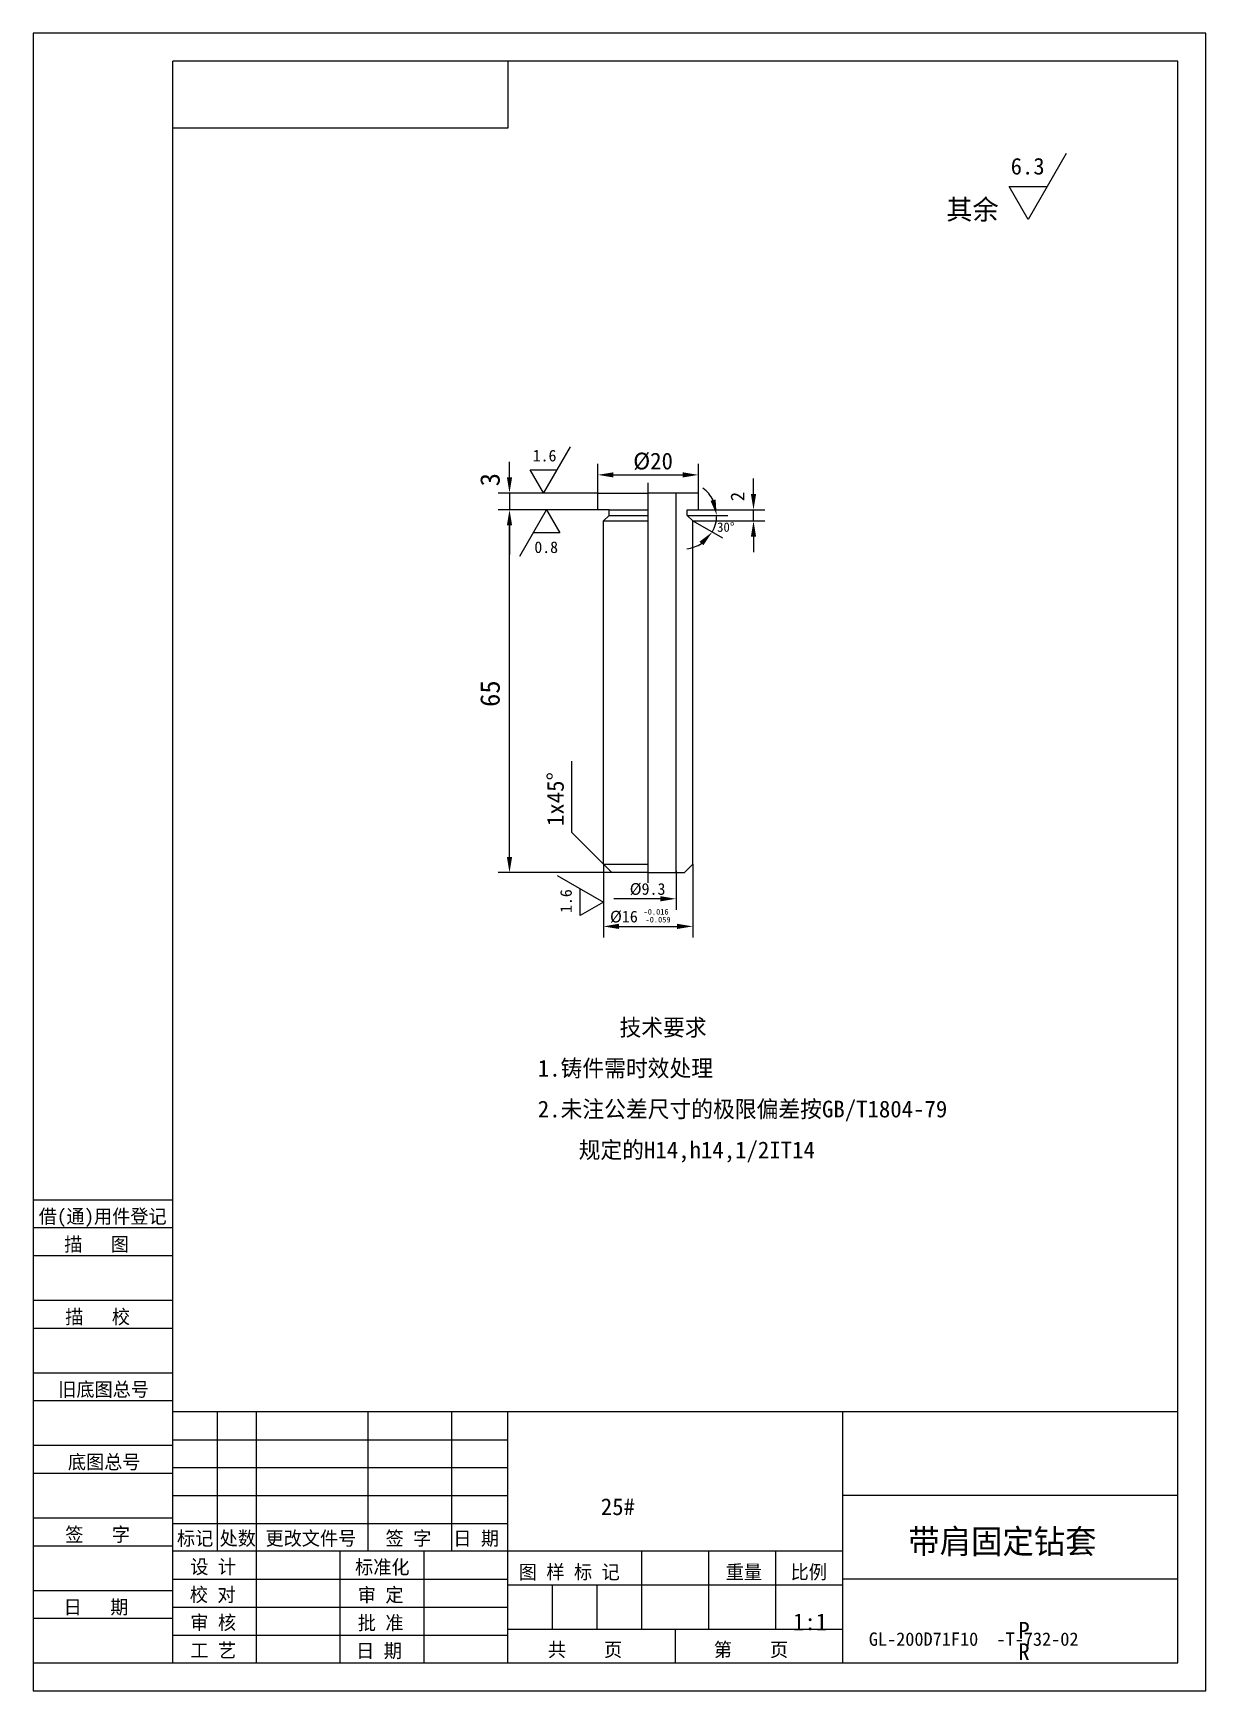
# Model space of a CAD drawing. Header units: metres. Extents: x 0 to 210, y 0 to 297.
import ezdxf

# ---------------------------------------------------------------- set-up
doc = ezdxf.new("R2010")
doc.units = ezdxf.units.M
for name, color, linetype in [('C', 6, 'Continuous'), ('D', 1, 'Continuous'), ('FL', 5, 'Continuous'), ('T', 7, 'Continuous'), ('TL', 4, 'Continuous')]:
    doc.layers.add(name, color=color, linetype=linetype)

# ---------------------------------------------------------------- blocks, each defined once
blk = doc.blocks.new('TUKUN4')
at = {"layer": 'FL'}
for p, q in [((0, 297), (0, 0)), ((210, 297), (0, 297)), ((210, 0), (210, 297)), ((0, 78), (25, 78)), ((0, 70), (25, 70)), ((0, 65), (25, 65)), ((0, 57), (25, 57)), ((0, 52), (25, 52)), ((33, 25), (33, 50)), ((40, 5), (40, 50)), ((60, 25), (60, 50)), ((75, 25), (75, 50)), ((25, 45), (85, 45)), ((0, 44), (25, 44)), ((0, 39), (25, 39)), ((25, 40), (85, 40)), ((25, 35), (85, 35)), ((0, 31), (25, 31)), ((25, 30), (85, 30)), ((0, 26), (25, 26)), ((70, 5), (70, 25)), ((0, 18), (25, 18)), ((25, 20), (85, 20)), ((25, 15), (85, 15)), ((0, 13), (25, 13)), ((25, 10), (85, 10)), ((0, 0), (210, 0))]:
    blk.add_line(p, q, dxfattribs=at)
at = {"layer": 'TL'}
for p, q in [((25, 5), (25, 292)), ((205, 292), (25, 292)), ((85, 292), (85, 280)), ((205, 5), (205, 292)), ((85, 280), (25, 280)), ((0, 88), (25, 88)), ((0, 83), (25, 83)), ((205, 50), (25, 50)), ((85, 5), (85, 50)), ((145, 5), (145, 50)), ((205, 35), (145, 35)), ((145, 25), (25, 25)), ((55, 5), (55, 25)), ((109, 11), (109, 25)), ((121, 11), (121, 25)), ((133, 11), (133, 25)), ((85, 19), (145, 19)), ((93, 11), (93, 19)), ((101, 11), (101, 19)), ((205, 20), (145, 20)), ((145, 11), (85, 11)), ((115, 5), (115, 11)), ((0, 5), (205, 5))]:
    blk.add_line(p, q, dxfattribs=at)
at = {"layer": 'T'}
for s, p in [('借(通)用件登记', (1, 83.76)), ('描   图', (5.56, 78.76)), ('描   校', (5.74, 65.76)), ('旧底图总号', (4.49, 52.76)), ('底图总号', (6.22, 39.76)), ('签   字', (5.74, 26.76)), ('标记', (25.75, 26.07)), ('处数', (33.38, 26.07)), ('更改文件号', (41.61, 26.07)), ('签 字', (63.1, 26.07)), ('日 期', (75.23, 26.07)), ('设 计', (28.14, 20.99)), ('标准化', (57.65, 20.93)), ('图 样 标 记', (86.95, 20.04)), ('重量', (124.03, 20.04)), ('比例', (135.64, 20.04)), ('校 对', (28.05, 15.99)), ('审 定', (58.13, 15.93)), ('日   期', (5.45, 13.76)), ('审 核', (28.14, 10.99)), ('批 准', (58.13, 10.93)), ('共    页', (92.18, 6.13)), ('第    页', (121.9, 6.13)), ('工 艺', (28.14, 5.99)), ('日 期', (57.84, 5.93))]:
    blk.add_text(s, height=2.5, dxfattribs=at).set_placement(p)

msp = doc.modelspace()

# ---------------------------------------------------------------- linework, layer by layer
at = {"layer": 'C'}
msp.add_line((110.12, 144.74), (110.12, 216.44), dxfattribs=at)
at = {"layer": 'D'}
for p, q in [((185, 275.43), (178.17, 263.6)), ((178.17, 263.6), (174.76, 269.52)), ((174.76, 269.52), (181.59, 269.52)), ((96.18, 222.9), (91.4, 214.62)), ((85.3, 217.41), (85.3, 220.21)), ((101.12, 214.61), (101.12, 219.86)), ((119.12, 214.58), (119.12, 219.86)), ((91.4, 214.62), (89.01, 218.76)), ((89.01, 218.76), (93.79, 218.76)), ((103.92, 217.86), (116.32, 217.86)), ((129, 214.41), (129, 217.21)), ((101.12, 214.61), (83.3, 214.61)), ((85.3, 214.61), (85.3, 211.61)), ((101.12, 211.61), (83.3, 211.61)), ((85.3, 211.61), (83.3, 211.61)), ((87.15, 203.31), (91.93, 211.59)), ((91.93, 211.59), (94.32, 207.45)), ((119.12, 211.61), (131, 211.61)), ((129, 209.61), (129, 211.61)), ((85.3, 149.41), (85.3, 208.81)), ((85.3, 208.81), (85.3, 206.01)), ((117.12, 210.61), (122.26, 210.61)), ((118.12, 209.61), (131, 209.61)), ((118.12, 209.61), (123.43, 206.55)), ((122.26, 210.61), (124.41, 210.61)), ((85.3, 206.01), (85.3, 203.59)), ((94.32, 207.45), (89.54, 207.45)), ((129, 206.81), (129, 204.01)), ((96.47, 153.77), (96.47, 166.59)), ((102.12, 148.11), (96.47, 153.77)), ((103.62, 146.61), (83.3, 146.61)), ((93.83, 146.09), (102.11, 141.31)), ((102.12, 148.11), (102.12, 134.96)), ((115.12, 146.94), (115.12, 139.91)), ((118.12, 148.11), (118.12, 134.96)), ((97.97, 138.92), (97.97, 143.7)), ((102.11, 141.31), (97.97, 138.92)), ((106.13, 141.91), (104.01, 141.91)), ((108.93, 141.91), (106.13, 141.91)), ((112.32, 141.91), (108.93, 141.91)), ((104.92, 136.96), (115.32, 136.96))]:
    msp.add_line(p, q, dxfattribs=at)
for start, end in [(26.89, 53.79), (330, 0), (276.21, 303.11)]:
    msp.add_arc((116.39, 210.61), 6.02, start, end, dxfattribs=at)
for points in [[(84.83, 217.41), (85.77, 217.41), (85.3, 214.61)], [(103.92, 218.32), (103.92, 217.39), (101.12, 217.86)], [(116.32, 218.32), (116.32, 217.39), (119.12, 217.86)], [(128.53, 214.41), (129.46, 214.41), (129, 211.61)], [(84.83, 208.81), (85.77, 208.81), (85.3, 211.61)], [(84.83, 208.81), (85.77, 208.81), (85.3, 211.61)], [(122.21, 213.44), (121.31, 213.22), (122.41, 210.61)], [(128.53, 206.81), (129.46, 206.81), (129, 209.61)], [(119.34, 205.89), (120.02, 205.24), (121.6, 207.6)], [(84.83, 149.41), (85.77, 149.41), (85.3, 146.61)], [(112.32, 142.38), (112.32, 141.44), (115.12, 141.91)], [(104.92, 137.43), (104.92, 136.5), (102.12, 136.96)], [(115.32, 137.43), (115.32, 136.5), (118.12, 136.96)]]:
    msp.add_solid(points, dxfattribs=at)
at = {"layer": 'TL'}
for p, q in [((101.12, 214.61), (110.12, 214.61)), ((101.12, 211.61), (101.12, 214.61)), ((115.12, 214.61), (110.12, 214.61)), ((115.12, 146.61), (115.12, 214.61)), ((119.12, 214.61), (115.12, 214.61)), ((119.12, 211.61), (119.12, 214.61)), ((103.12, 211.61), (101.12, 211.61)), ((103.12, 211.61), (110.12, 211.61)), ((103.12, 210.61), (103.12, 211.61)), ((117.12, 211.61), (119.12, 211.61)), ((117.12, 210.61), (117.12, 211.61)), ((102.12, 209.61), (103.12, 210.61)), ((102.12, 148.11), (102.12, 209.61)), ((102.12, 209.61), (110.12, 209.61)), ((103.12, 210.61), (110.12, 210.61)), ((118.12, 209.61), (117.12, 210.61)), ((118.12, 148.11), (118.12, 209.61)), ((102.12, 148.11), (110.12, 148.11)), ((102.12, 148.11), (103.62, 146.61)), ((110.12, 146.61), (103.62, 146.61)), ((110.12, 146.61), (115.12, 146.61)), ((115.12, 146.61), (116.62, 146.61)), ((118.12, 148.11), (116.62, 146.61))]:
    msp.add_line(p, q, dxfattribs=at)

# ---------------------------------------------------------------- block references
at = {"layer": 'D'}
msp.add_blockref('TUKUN4', (0, 0), dxfattribs=at)

# ---------------------------------------------------------------- texts
for s, height, p in [('6.3', 2.98, (175.05, 271.67)), ('其余', 3.6, (163.54, 263.6)), ('1.6', 2.08, (89.46, 220.27)), ('%%c20', 3, (107.46, 218.84)), ('30%%d', 1.68, (122.47, 207.66)), ('0.8', 2.08, (89.75, 203.86)), ('%%c9.3', 2.1, (106.83, 142.62)), ('%%c16', 2.1, (103.3, 137.67)), ('-0.016', 1, (109.31, 139.08)), ('-0.059', 1, (109.66, 137.67)), ('技术要求', 3, (105, 117.36)), ('1.铸件需时效处理', 3, (90.37, 110.05)), ('2.未注公差尺寸的极限偏差按GB/T1804-79', 3, (90.37, 102.74)), ('规定的H14,h14,1/2IT14', 3, (97.68, 95.42)), ('25#', 3, (101.65, 31.49)), ('带肩固定钻套', 4.32, (156.72, 24.61)), ('1:1', 3, (136.07, 10.86)), ('P', 3, (176.42, 9.35)), ('GL-200D71F10  -T-732-02', 2.4, (149.65, 8.07)), ('R', 3, (176.42, 5.52))]:
    msp.add_text(s, height=height, dxfattribs=at).set_placement(p)
for s, height, p in [('3', 3.5, (83.55, 215.81)), ('2', 2.45, (127.35, 213.15)), ('65', 3.5, (83.55, 176.28)), ('1x45%%d', 3, (95.02, 154.94)), ('1.6', 2.08, (96.46, 139.37))]:
    msp.add_text(s, height=height, rotation=90, dxfattribs=at).set_placement(p)

doc.saveas('drawing.dxf')
